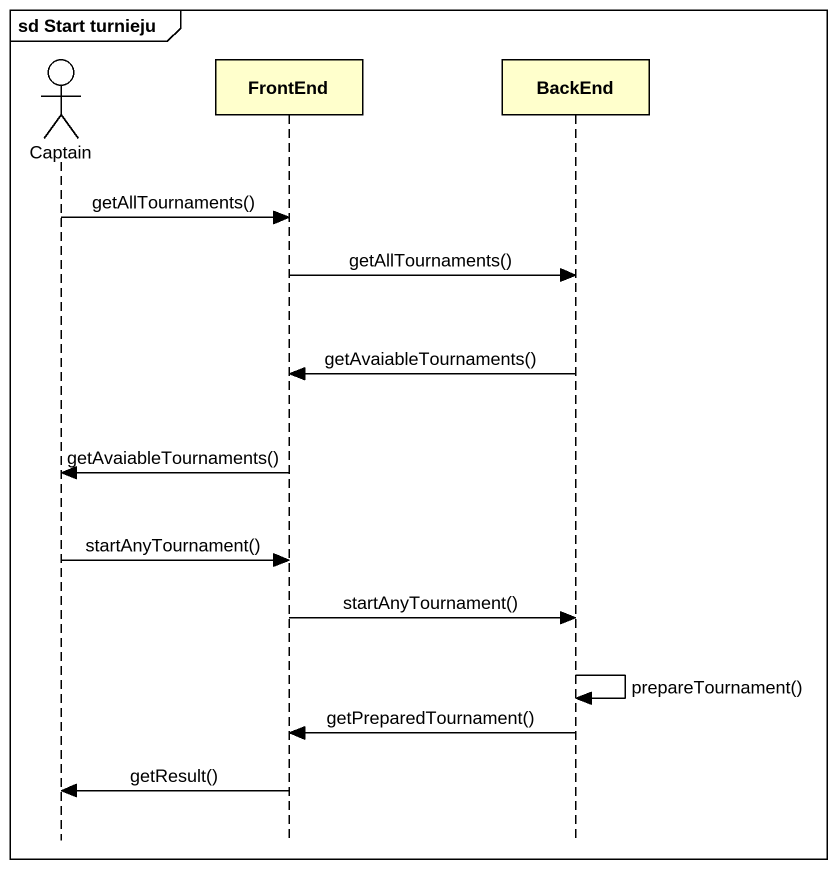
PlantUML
@startuml
mainframe sd Start turnieju
hide footbox
actor Captain
participant FrontEnd
participant BackEnd

Captain -> FrontEnd : getAllTournaments()
FrontEnd -> BackEnd : getAllTournaments()
BackEnd -> FrontEnd : getAvaiableTournaments()
FrontEnd -> Captain : getAvaiableTournaments()
Captain -> FrontEnd : startAnyTournament()
FrontEnd -> BackEnd : startAnyTournament()
BackEnd -> BackEnd : prepareTournament()
BackEnd -> FrontEnd : getPreparedTournament()
FrontEnd -> Captain : getResult()
@enduml
